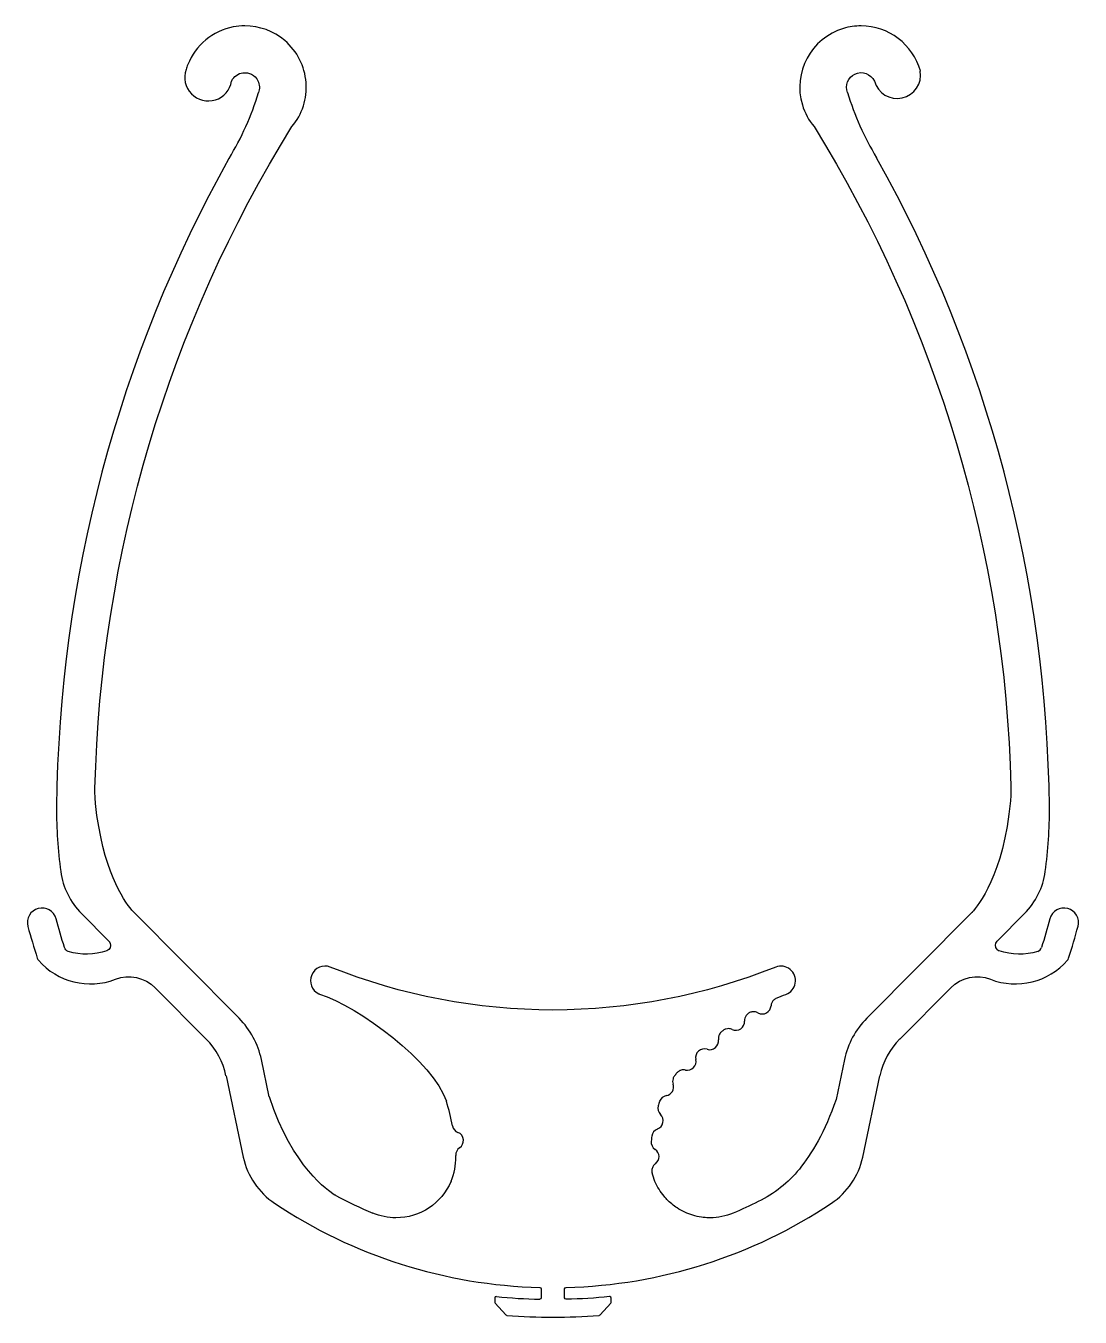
# Model space of a CAD drawing. Header units: millimetres. Extents: x -184 to -3, y -502 to -281.
import ezdxf

# ---------------------------------------------------------------- set-up
doc = ezdxf.new("R2010")
doc.units = ezdxf.units.MM
doc.layers.get('0').update_dxf_attribs({"linetype": 'CONTINUOUS'})

msp = doc.modelspace()

# ---------------------------------------------------------------- linework, layer by layer
for p, q in [((-30.65, -288.47), (-30.64, -288.46)), ((-174.45, -432.92), (-169.75, -437.66)), ((-165.83, -432.34), (-165.84, -432.33)), ((-147.42, -450.89), (-165.83, -432.34)), ((-21.97, -432.91), (-39.82, -450.89)), ((-21.94, -432.88), (-21.97, -432.91)), ((-21.97, -432.91), (-21.97, -432.91)), ((-17.49, -437.66), (-12.8, -432.92)), ((-161.82, -445.64), (-153.08, -454.44)), ((-34.16, -454.44), (-25.42, -445.64)), ((-60.07, -450), (-60.02, -449.97)), ((-142.25, -464.34), (-143.6, -457.96)), ((-43.65, -457.96), (-45.09, -464.8)), ((-149.67, -460.75), (-146.72, -474.68)), ((-40.52, -474.68), (-37.57, -460.75)), ((-142.24, -464.36), (-142.25, -464.34)), ((-95.62, -497.3), (-95.62, -498.81)), ((-91.62, -498.8), (-91.62, -497.3)), ((-103.61, -498.86), (-103.61, -499.54)), ((-103.54, -499.72), (-101.68, -501.75)), ((-85.56, -501.75), (-83.7, -499.72)), ((-83.89, -498.61), (-83.91, -498.61)), ((-83.63, -499.54), (-83.63, -498.86))]:
    msp.add_line(p, q)
for centre, radius, start, end in [((-152.71, -289.56), 4.04, 160.6399, 350.8129), ((-34.63, -289.14), 4.03, -164.7403, 9.5638), ((-190.25, -278.34), 48.16, 328.5651, 343.3189), ((3.75, -277.98), 48.97, 196.8112, 211.1721), ((-132.69, -444.44), 2.5, 69.36, 244.2066), ((-54.55, -444.44), 2.5, -69.6808, 110.6636), ((-57.73, -448.65), 1.5, 240.0742, 356.489), ((-62.28, -451.44), 1.5, -114.561, 2.9648), ((-66.74, -454.77), 1.5, -108.1749, 8.1924), ((-70.6, -458.29), 1.5, -102.2952, 12.8297), ((-67.67, -457.62), 1.5, 71.8251, 192.8297), ((-74.44, -462.67), 1.5, -80.1951, 19.4101), ((-73.93, -465.63), 1.5, 99.8049, 160.0996), ((-74.14, -466.31), 1.5, 163.4552, 225.7769), ((-109.36, -469.07), 1.5, 190.4151, 248.2515), ((-76.23, -468.46), 1.5, -69.6948, 45.7769), ((-110.47, -471.86), 1.5, -56.1852, 68.2515), ((-75.19, -471.28), 1.5, 110.3052, 172.6171), ((-108.8, -474.35), 1.5, 123.8148, 181.6406), ((-75.29, -472.12), 1.5, 174.1343, 236.4375), ((-76.94, -474.62), 1.5, -53.8358, 56.4375)]:
    msp.add_arc(centre, radius, start, end)
for centre, major_axis, ratio, start_param, end_param in [((-129.34, -300.67), (-26.32, 14.52), 0.588792, 0.075824, 0.125874), ((-146.47, -291.22), (-2.13, -1.26), 0.996119, 5.306257, 5.32486), ((-26.61, -283.99), (-23.55, -12.05), 0.626871, 6.168627, 6.424779), ((-114.44, -414.88), (3.45, 69.38), 0.925222, 1.614204, 1.773584), ((-73.24, -412.84), (-14.58, 68.89), 0.915397, 4.336387, 4.494538), ((-165.48, -423.9), (4.13, 12.06), 0.992636, 2.04283, 2.686535), ((-21.69, -424.02), (4.32, 11.87), 0.996143, 4.277109, 4.924411), ((-154.34, -434.75), (-19.1, 52.55), 0.502398, 1.397107, 1.499811), ((-32.92, -434.74), (19.11, 52.55), 0.502599, 4.783439, 4.886143), ((-170.12, -438.14), (0.427, -0.65), 0.77111, 1.267124, 1.832975), ((-176.75, -438.21), (-5.23, -2.51), 0.413974, 6.227719, 6.394712), ((-15.31, -436.42), (-2.08, -2.73), 0.557364, 6.21801, 6.444906), ((-10.86, -438.41), (0.567, -0.888), 0.96723, 6.033843, 6.958053), ((-10.41, -438.27), (-5.14, 2.45), 0.417458, 3.027644, 3.196225), ((-158.63, -461.46), (-13.87, -6.84), 0.958232, 2.902405, 3.451909), ((-28.52, -461.53), (-13.88, 7.1), 0.953852, 5.987536, 6.535481), ((-162.23, -463.36), (-12.82, 0.27), 0.991659, 3.368983, 3.939827), ((-24.9, -463.54), (-10.84, 7.16), 0.989239, 6.08753, 6.653558), ((-149.19, -475.3), (-38.9, 0.26), 0.922263, 3.315648, 3.43667), ((-42.85, -475.99), (-28.64, 18.88), 0.980951, 0.264938, 0.288894), ((-42.85, -475.99), (-28.64, 18.88), 0.980951, 0.446557, 0.472734), ((-129.79, -473.21), (-19.34, 3.43), 0.715655, 2.978944, 3.285378), ((-149.19, -475.3), (-38.9, 0.26), 0.922263, 3.167822, 3.174104), ((-119.09, -464.88), (-36.19, 17.14), 0.497961, 1.480503, 1.655617), ((-103.23, -499.55), (-0.38, 0.007), 0.799249, 0.015289, 0.618314), ((-86.42, -440.49), (-74.06, -14.53), 0.766306, 1.193889, 1.294999), ((-84.01, -499.55), (-0.381, -0.004), 0.79886, 2.532228, 3.134452), ((-101.54, -501.63), (-0.163, 0.151), 0.83923, 1.479912, 2.351349), ((-75.55, -428.67), (-77.88, -41.71), 0.776306, 0.960862, 1.055849), ((-85.69, -501.56), (0.131, 0.244), 0.807996, 3.598981, 4.354543)]:
    msp.add_ellipse(centre, major_axis=major_axis, ratio=ratio, start_param=start_param, end_param=end_param)
for points in [[(-148.44, -280.91), (-151.93, -281.59), (-154.91, -284.03), (-156.23, -287.37)], [(-43.82, -281.16), (-49.38, -282.84), (-52.54, -288.72), (-50.87, -294.27)], [(-148.7, -290.16), (-148.33, -289.37), (-147.59, -288.87), (-146.78, -288.77)], [(-146.78, -288.77), (-145.75, -288.63), (-144.7, -289.15), (-144.21, -290.13)], [(-144.21, -290.13), (-143.88, -290.79), (-143.87, -291.53), (-144.12, -292.16)], [(-38.08, -303.46), (-38.1, -303.41), (-38.12, -303.37), (-38.15, -303.33)], [(-149.17, -303.46), (-168.19, -337.47), (-178.36, -375.73), (-178.72, -414.7)], [(-8.52, -414.7), (-8.88, -375.73), (-19.04, -337.47), (-38.08, -303.46)], [(-5.37, -432.06), (-6.71, -431.7), (-8.08, -432.5), (-8.43, -433.83)], [(-21.76, -432.7), (-21.77, -432.7), (-21.77, -432.71), (-21.78, -432.72)], [(-8.43, -433.83), (-8.87, -435.49), (-9.36, -437.13), (-9.88, -438.76)], [(-3.6, -435.12), (-3.24, -433.78), (-4.04, -432.41), (-5.37, -432.06)], [(-169.51, -438.02), (-169.33, -438.54), (-169.59, -439.11), (-170.12, -439.3)], [(-17.49, -439.07), (-17.88, -438.68), (-17.88, -438.05), (-17.49, -437.66)], [(-10.52, -439.41), (-12.67, -440.11), (-15, -440.07), (-17.12, -439.3)], [(-181.83, -440.94), (-178.56, -444.7), (-173.28, -446), (-168.63, -444.19)], [(-55.43, -442.1), (-79.94, -451.92), (-107.31, -451.92), (-131.81, -442.1)], [(-18.61, -444.19), (-13.96, -446), (-8.69, -444.7), (-5.41, -440.94)], [(-168.63, -444.19), (-166.28, -443.28), (-163.6, -443.84), (-161.82, -445.64)], [(-25.42, -445.64), (-23.64, -443.84), (-20.96, -443.28), (-18.61, -444.19)], [(-133.78, -446.69), (-133.74, -446.71), (-133.7, -446.72), (-133.66, -446.74)], [(-133.66, -446.74), (-126.92, -448.84), (-114.07, -458.4), (-111.9, -465.12)], [(-55.35, -447.46), (-54.77, -447.2), (-54.21, -446.97), (-53.68, -446.79)], [(-64.67, -453.15), (-64.59, -453.09), (-64.5, -453.02), (-64.42, -452.96)], [(-72.78, -460.74), (-72.65, -460.58), (-72.52, -460.42), (-72.39, -460.26)], [(-131.02, -481.19), (-132.11, -480.54), (-138.24, -476.43), (-142.24, -464.36)], [(-146.72, -474.68), (-146.03, -477.93), (-144.1, -480.77), (-141.34, -482.61)], [(-45.9, -482.61), (-43.14, -480.77), (-41.21, -477.93), (-40.52, -474.68)], [(-75.44, -480.21), (-75.97, -479.34), (-76.37, -478.4), (-76.63, -477.41)], [(-74.58, -481.41), (-74.89, -481.03), (-75.18, -480.63), (-75.44, -480.21)], [(-130.97, -481.21), (-130.99, -481.21), (-131, -481.2), (-131.02, -481.19)], [(-130.93, -481.24), (-130.94, -481.23), (-130.96, -481.22), (-130.97, -481.21)], [(-130.85, -481.28), (-130.85, -481.28), (-130.88, -481.27), (-130.93, -481.24)], [(-71.04, -484.14), (-71.49, -483.93), (-71.93, -483.68), (-72.35, -483.41)], [(-68.17, -484.99), (-69.17, -484.85), (-70.14, -484.56), (-71.04, -484.14)], [(-66.93, -485.09), (-67.35, -485.09), (-67.76, -485.05), (-68.17, -484.99)], [(-103.6, -498.84), (-103.61, -498.85), (-103.61, -498.85), (-103.61, -498.86)], [(-103.33, -498.61), (-103.47, -498.6), (-103.59, -498.7), (-103.6, -498.84)], [(-95.62, -498.81), (-95.62, -498.95), (-95.74, -499.06), (-95.88, -499.06)], [(-83.91, -498.61), (-86.39, -498.86), (-88.87, -499.01), (-91.36, -499.06)], [(-83.63, -498.86), (-83.63, -498.72), (-83.75, -498.61), (-83.89, -498.61)], [(-101.52, -501.83), (-98.89, -502.03), (-96.26, -502.13), (-93.62, -502.12)]]:
    msp.add_open_spline(points, degree=3)
for points, knots in [([(-139.6, -283.25), (-141.51, -281.62), (-143.94, -280.72), (-146.45, -280.72), (-147.12, -280.72), (-147.79, -280.78), (-148.44, -280.91)], [119, 119, 119, 119, 120, 120, 120, 120.219642, 120.219642, 120.219642, 120.219642]), ([(-30.64, -288.46), (-31.89, -283.91), (-36.1, -280.72), (-40.79, -280.72), (-41.81, -280.72), (-42.83, -280.87), (-43.82, -281.16)], [66, 66, 66, 66, 67, 67, 67, 68, 68, 68, 68]), ([(-138.38, -298), (-136.6, -295.88), (-135.74, -293.2), (-135.95, -290.44), (-136.17, -287.63), (-137.46, -285.08), (-139.6, -283.25)], [117, 117, 117, 117, 118, 118, 118, 119, 119, 119, 119]), ([(-43.12, -292.14), (-43.58, -290.95), (-43.03, -289.54), (-41.87, -288.99), (-40.61, -288.39), (-39.1, -288.93), (-38.52, -290.2)], [61.030901, 61.030901, 61.030901, 61.030901, 62, 62, 62, 63, 63, 63, 63]), ([(-165.84, -432.33), (-167.23, -430.67), (-170.9, -425.33), (-172.04, -414.05), (-172.13, -413.19), (-172.17, -412.32), (-172.14, -411.45), (-171.18, -371.32), (-159.54, -332.16), (-138.38, -298)], [114, 114, 114, 114, 115, 115, 115, 116, 116, 116, 117, 117, 117, 117]), ([(-48.86, -298), (-27.76, -332.07), (-16.12, -371.11), (-15.11, -411.13), (-15.09, -411.95), (-15.12, -412.78), (-15.19, -413.6), (-16.39, -426.26), (-20.75, -431.61), (-21.76, -432.7)], [70, 70, 70, 70, 71, 71, 71, 72, 72, 72, 73, 73, 73, 73]), ([(-178.81, -433.83), (-179.17, -432.5), (-180.53, -431.7), (-181.87, -432.06), (-183.2, -432.41), (-184, -433.78), (-183.64, -435.12)], [144, 144, 144, 144, 145, 145, 145, 146, 146, 146, 146]), ([(-170.12, -439.3), (-172.24, -440.07), (-174.57, -440.11), (-176.72, -439.41), (-177.03, -439.3), (-177.27, -439.05), (-177.37, -438.74), (-177.89, -437.12), (-178.37, -435.48), (-178.81, -433.83)], [141, 141, 141, 141, 142, 142, 142, 143, 143, 143, 144, 144, 144, 144]), ([(-21.78, -432.72), (-21.83, -432.77), (-21.88, -432.82), (-21.91, -432.85), (-21.92, -432.86), (-21.93, -432.87), (-21.94, -432.88)], [74, 74, 74, 74, 75, 75, 75, 76, 76, 76, 76]), ([(-55.35, -447.46), (-55.53, -447.54), (-55.69, -447.66), (-55.95, -447.93), (-56.05, -448.07), (-56.19, -448.39), (-56.23, -448.57), (-56.24, -448.74)], [0, 0, 0, 0, 0.0585967, 0.0585967, 0.1111399, 0.1111399, 0.1636832, 0.1636832, 0.1636832, 0.1636832]), ([(-60.07, -450), (-60.23, -450.11), (-60.38, -450.24), (-60.59, -450.54), (-60.67, -450.69), (-60.77, -451.02), (-60.79, -451.19), (-60.78, -451.36)], [0, 0, 0, 0, 0.0585967, 0.0585967, 0.1097923, 0.1097923, 0.160988, 0.160988, 0.160988, 0.160988]), ([(-58.48, -449.95), (-58.65, -449.85), (-58.84, -449.79), (-59.2, -449.74), (-59.38, -449.75), (-59.71, -449.82), (-59.87, -449.88), (-60.02, -449.97)], [0, 0, 0, 0, 0.0585967, 0.0585967, 0.1100157, 0.1100157, 0.1614347, 0.1614347, 0.1614347, 0.1614347]), ([(-64.67, -453.15), (-64.83, -453.27), (-64.96, -453.41), (-65.15, -453.73), (-65.21, -453.89), (-65.27, -454.22), (-65.28, -454.39), (-65.25, -454.56)], [0, 0, 0, 0, 0.0585967, 0.0585967, 0.1096837, 0.1096837, 0.1607708, 0.1607708, 0.1607708, 0.1607708]), ([(-62.9, -452.8), (-63.08, -452.72), (-63.27, -452.67), (-63.64, -452.66), (-63.81, -452.68), (-64.13, -452.78), (-64.28, -452.86), (-64.42, -452.96)], [0, 0, 0, 0, 0.0585967, 0.0585967, 0.1096474, 0.1096474, 0.1606982, 0.1606982, 0.1606982, 0.1606982]), ([(-70.92, -459.76), (-71.11, -459.71), (-71.31, -459.71), (-71.67, -459.77), (-71.84, -459.84), (-72.14, -460.01), (-72.28, -460.13), (-72.39, -460.26)], [0, 0, 0, 0, 0.0585967, 0.0585967, 0.1112448, 0.1112448, 0.163893, 0.163893, 0.163893, 0.163893]), ([(-72.78, -460.74), (-72.9, -460.89), (-72.99, -461.07), (-73.09, -461.4), (-73.11, -461.56), (-73.1, -461.87), (-73.07, -462.03), (-73.02, -462.17)], [0, 0, 0, 0, 0.0585967, 0.0585967, 0.105348, 0.105348, 0.1520994, 0.1520994, 0.1520994, 0.1520994]), ([(-45.09, -464.8), (-46.98, -470.35), (-49.32, -474.18), (-51.38, -476.73), (-53.28, -479.09), (-55.7, -480.98), (-58.42, -482.32), (-59.83, -483.02), (-61.27, -483.68), (-62.71, -484.29)], [81, 81, 81, 81, 82, 82, 82, 83, 83, 83, 84, 84, 84, 84]), ([(-76.06, -475.83), (-76.22, -475.94), (-76.35, -476.09), (-76.56, -476.42), (-76.62, -476.61), (-76.67, -476.9), (-76.68, -477), (-76.67, -477.21), (-76.65, -477.31), (-76.63, -477.41)], [0, 0, 0, 0, 0.0585967, 0.0585967, 0.1171933, 0.1171933, 0.1481064, 0.1481064, 0.1790195, 0.1790195, 0.1790195, 0.1790195]), ([(-111.1, -478.84), (-112.71, -482.64), (-116.41, -485.1), (-120.54, -485.1), (-121.91, -485.1), (-123.25, -484.83), (-124.52, -484.29)], [102, 102, 102, 102, 103, 103, 103, 104, 104, 104, 104]), ([(-141.34, -482.61), (-127.85, -491.62), (-112.09, -496.62), (-95.87, -497.04), (-95.73, -497.05), (-95.62, -497.16), (-95.62, -497.3)], [8, 8, 8, 8, 9, 9, 9, 10, 10, 10, 10]), ([(-91.62, -497.3), (-91.62, -497.16), (-91.51, -497.05), (-91.37, -497.04), (-75.16, -496.62), (-59.39, -491.62), (-45.9, -482.61)], [31, 31, 31, 31, 32, 32, 32, 33, 33, 33, 33]), ([(-72.35, -483.41), (-72.98, -482.99), (-73.57, -482.49), (-74.11, -481.93), (-74.27, -481.76), (-74.43, -481.59), (-74.58, -481.41)], [86.7158772, 86.7158772, 86.7158772, 86.7158772, 87, 87, 87, 87.0858223, 87.0858223, 87.0858223, 87.0858223]), ([(-62.71, -484.29), (-63.98, -484.83), (-65.32, -485.1), (-66.7, -485.1), (-66.78, -485.1), (-66.86, -485.1), (-66.93, -485.09)], [84, 84, 84, 84, 85, 85, 85, 86, 86, 86, 86]), ([(-91.36, -499.06), (-91.36, -499.06), (-91.36, -499.06), (-91.37, -499.06), (-91.51, -499.06), (-91.62, -498.94), (-91.62, -498.8)], [28, 28, 28, 28, 29, 29, 29, 30, 30, 30, 30])]:
    msp.add_open_spline(points, degree=3, knots=knots)

doc.saveas('drawing.dxf')
